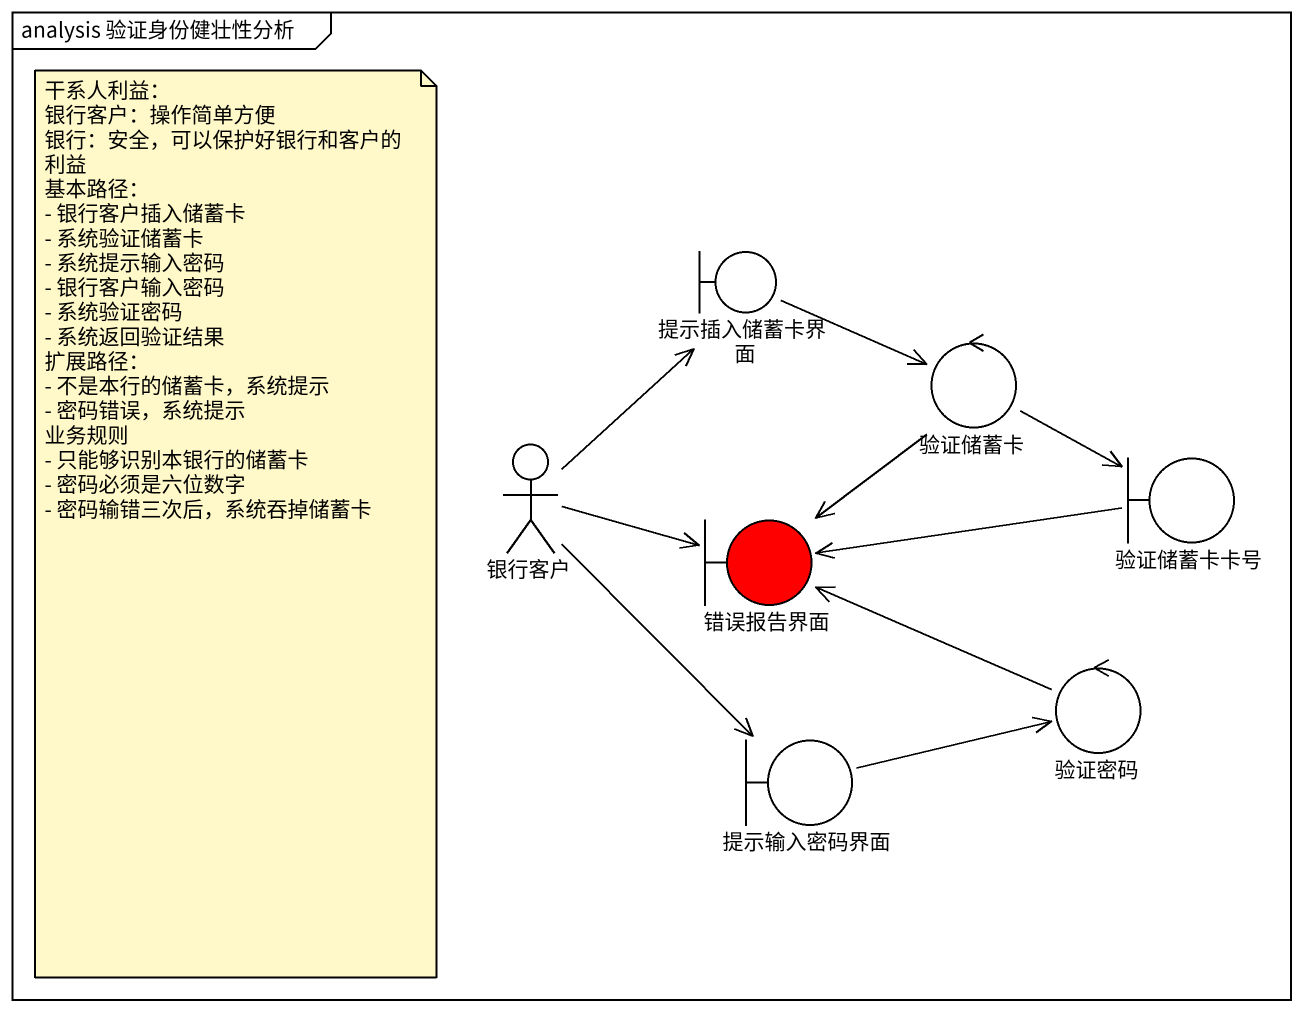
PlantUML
@startuml
mainframe analysis 验证身份健壮性分析
boundary 提示插入储蓄卡界面
control 验证储蓄卡
actor 银行客户
boundary 错误报告界面 #FF0000
boundary 验证储蓄卡卡号
control 验证密码
boundary 提示输入密码界面
提示插入储蓄卡界面 -right-> 验证储蓄卡
验证储蓄卡 --> 错误报告界面
验证储蓄卡 -right-> 验证储蓄卡卡号
银行客户 -up-> 提示插入储蓄卡界面
银行客户 -right-> 错误报告界面
银行客户 --> 提示输入密码界面
验证储蓄卡卡号 -left-> 错误报告界面
验证密码 -left-> 错误报告界面
提示输入密码界面 -right-> 验证密码
note as N1
  干系人利益：
  银行客户：操作简单方便
  银行：安全，可以保护好银行和客户的利益
  基本路径：
  - 银行客户插入储蓄卡
  - 系统验证储蓄卡
  - 系统提示输入密码
  - 银行客户输入密码
  - 系统验证密码
  - 系统返回验证结果
  扩展路径：
  - 不是本行的储蓄卡，系统提示
  - 密码错误，系统提示
  业务规则
  - 只能够识别本银行的储蓄卡
  - 密码必须是六位数字
  - 密码输错三次后，系统吞掉储蓄卡
end note
@enduml
